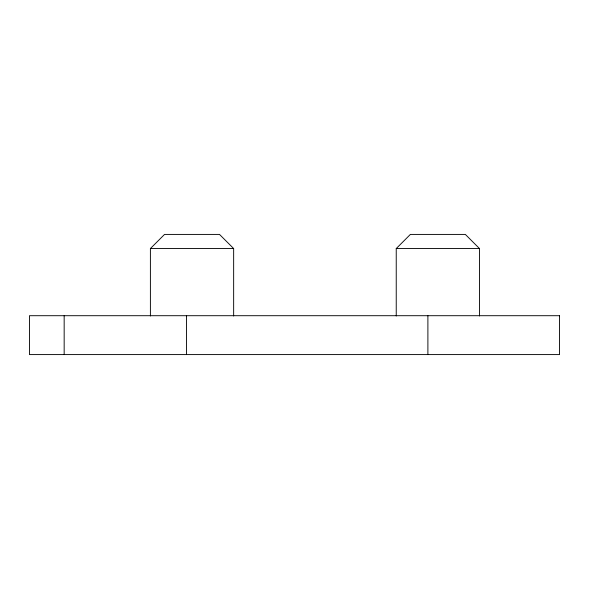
<?xml version="1.0" encoding="UTF-8"?>
<svg xmlns="http://www.w3.org/2000/svg" width="589" height="589" viewBox="0 0 589 589"><rect width="100%" height="100%" fill="white"/><g stroke="black" fill="none" stroke-linecap="round" stroke-linejoin="round"><path stroke-width="0.88" d="M150.401 315.991L150.401 248.551L164.537 234.415L219.506 234.415L233.649 248.551L233.649 315.991M396.235 315.991L396.235 248.551L410.371 234.415L465.347 234.415L479.483 248.551L479.483 315.991M150.401 248.551L233.649 248.551M396.235 248.551L479.483 248.551M427.894 315.704L427.894 354.585M186.455 315.704L186.455 354.585M64.164 315.704L64.164 354.585M559.55 315.704L29.45 315.704L29.45 354.585L559.55 354.585L559.55 315.704"/></g></svg>
